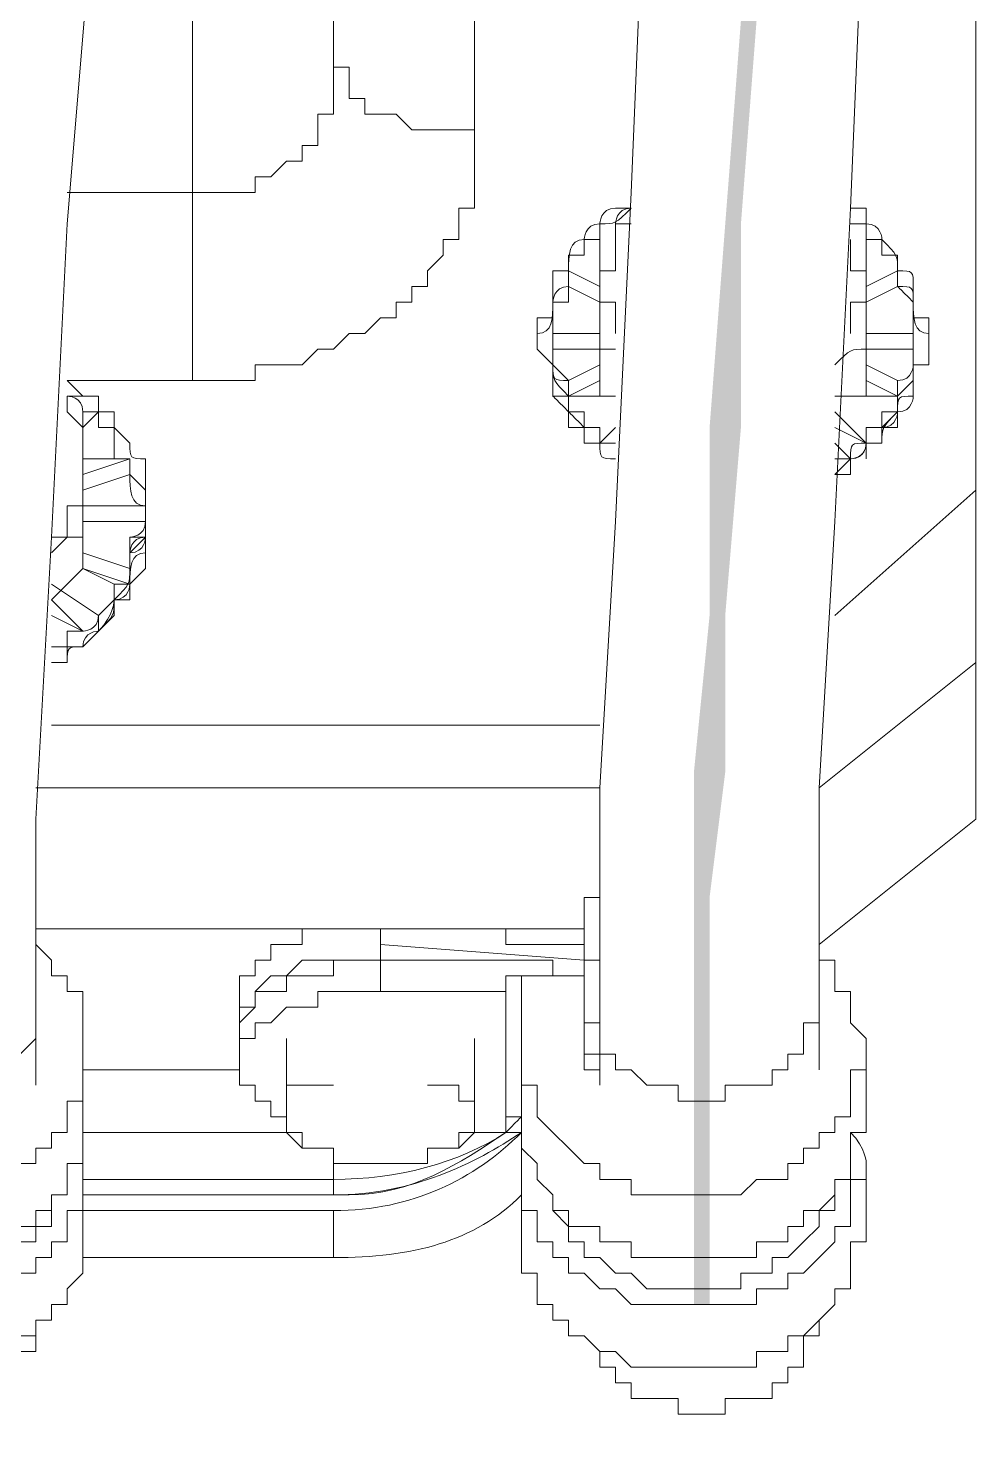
# Model space of a CAD drawing. Header units: millimetres. Extents: x 25083 to 52777, y 24772 to 45779.
# Drawn here: x 49581.21 to 49603.68, y 35923.58 to 35956.82 of the extents above; entities that cross this region are included whole.
import ezdxf

# ---------------------------------------------------------------- set-up
doc = ezdxf.new("R2010")
doc.units = ezdxf.units.MM

# ---------------------------------------------------------------- blocks, each defined once
blk = doc.blocks.new('zw$D2F4')
h = blk.add_hatch(color=7)
edge = h.paths.add_edge_path(flags=0)
edge.add_spline(control_points=[(708.924, 102.124), (708.924, 102.124), (708.924, 94.325), (708.924, 94.325), (708.924, 94.325), (708.553, 91.726), (708.553, 91.726), (708.553, 91.726), (709.296, 91.726), (709.296, 91.726), (709.296, 91.726), (709.296, 102.124), (709.296, 102.124), (709.296, 102.124), (708.924, 102.124), (708.924, 102.124), (708.924, 102.124), (708.924, 102.124), (708.924, 102.124)], knot_values=[0, 0, 0, 0, 1, 1, 1, 2, 2, 2, 3, 3, 3, 4, 4, 4, 5, 5, 5, 6, 6, 6, 6], degree=3, periodic=0)
edge = h.paths.add_edge_path(flags=0)
edge.add_spline(control_points=[(708.182, 80.956), (708.182, 80.956), (708.182, 76.5), (708.182, 76.5), (708.182, 76.5), (707.439, 66.845), (707.439, 66.845), (707.439, 66.845), (707.439, 62.388), (707.439, 62.388), (707.439, 62.388), (707.068, 58.675), (707.068, 58.675), (707.068, 58.675), (707.068, 53.476), (707.068, 53.476), (707.068, 53.476), (707.439, 53.476), (707.439, 53.476), (707.439, 53.476), (707.439, 55.704), (707.439, 55.704), (707.439, 55.704), (707.439, 55.704), (707.439, 55.704), (707.439, 55.704), (707.81, 58.675), (707.81, 58.675), (707.81, 58.675), (707.81, 62.388), (707.81, 62.388), (707.81, 62.388), (708.182, 66.845), (708.182, 66.845), (708.182, 66.845), (708.182, 71.672), (708.182, 71.672), (708.182, 71.672), (708.553, 76.5), (708.553, 76.5), (708.553, 76.5), (708.924, 80.214), (708.924, 80.214), (708.924, 80.214), (708.924, 80.956), (708.924, 80.956), (708.924, 80.956), (708.182, 80.956), (708.182, 80.956), (708.182, 80.956), (708.182, 80.956), (708.182, 80.956)], knot_values=[0, 0, 0, 0, 1, 1, 1, 2, 2, 2, 3, 3, 3, 4, 4, 4, 5, 5, 5, 6, 6, 6, 7, 7, 7, 8, 8, 8, 9, 9, 9, 10, 10, 10, 11, 11, 11, 12, 12, 12, 13, 13, 13, 14, 14, 14, 15, 15, 15, 16, 16, 16, 17, 17, 17, 17], degree=3, periodic=0)
h = blk.add_hatch(color=7)
h.dxf.hatch_style = 2
h.paths.add_polyline_path([(707.068, 53.476), (707.068, 51.619), (707.439, 51.619), (707.439, 53.476)])
h = blk.add_hatch(color=7)
h.dxf.hatch_style = 2
h.paths.add_polyline_path([(707.068, 51.619), (707.068, 46.049), (707.439, 46.049), (707.439, 51.619)])
at = {"color": 7, "lineweight": 5}
for points in [[(706.325, 102.124), (706.325, 91.354), (705.953, 81.328), (705.582, 72.415), (705.211, 64.616), (704.839, 58.303), (704.839, 53.476)], [(710.038, 53.104), (710.038, 58.303), (710.41, 64.616), (710.781, 72.044), (711.152, 80.956), (711.524, 90.983), (711.895, 102.124)], [(691.47, 57.561), (691.842, 64.245), (692.213, 71.672), (692.956, 80.585), (693.327, 90.612), (693.327, 101.752)], [(698.526, 75.386), (698.526, 89.498)], [(695.184, 67.959), (695.184, 86.898)], [(701.869, 86.527), (701.869, 73.9)], [(713.752, 57.561), (713.752, 84.67)], [(698.526, 75.386), (698.526, 74.272), (698.155, 74.272), (698.155, 73.529), (697.784, 73.529), (697.784, 73.158), (697.412, 73.158), (697.041, 72.786), (696.669, 72.786), (696.669, 72.415), (695.184, 72.415)], [(698.526, 75.386), (698.898, 75.386), (698.898, 74.643), (699.269, 74.643), (699.269, 74.272), (699.64, 74.272), (700.012, 74.272), (700.383, 73.9), (701.869, 73.9)], [(695.184, 67.959), (696.669, 67.959), (696.669, 68.33), (697.784, 68.33), (698.155, 68.701), (698.526, 68.701), (698.898, 69.073), (699.269, 69.073), (699.64, 69.444), (700.012, 69.444), (700.012, 69.815), (700.383, 69.815), (700.383, 70.187), (700.754, 70.187), (700.754, 70.558), (701.126, 70.93), (701.126, 71.301), (701.497, 71.301), (701.497, 72.044), (701.869, 72.044), (701.869, 73.9)], [(692.213, 72.415), (695.184, 72.415)], [(704.839, 67.587), (704.839, 71.672)], [(704.839, 70.187), (704.839, 70.558), (705.211, 70.558), (705.211, 71.672), (705.582, 71.672)], [(711.152, 67.587), (711.152, 71.672)], [(704.097, 70.558), (704.097, 70.93), (704.468, 70.93), (704.468, 71.301), (704.839, 71.301)], [(710.781, 71.301), (710.781, 70.558), (711.152, 70.558), (711.152, 70.187)], [(711.152, 71.301), (711.524, 71.301), (711.524, 70.93), (711.895, 70.93), (711.895, 70.558)], [(704.097, 70.558), (703.725, 70.558), (703.725, 69.444), (703.354, 69.444), (703.354, 69.073)], [(704.097, 70.558), (704.839, 70.187)], [(704.839, 70.187), (704.097, 70.558)], [(711.895, 70.558), (711.152, 70.187)], [(711.895, 70.558), (711.152, 70.187)], [(703.725, 69.073), (703.725, 69.815), (704.097, 69.815), (704.097, 70.187)], [(704.097, 70.187), (704.839, 69.815)], [(705.211, 69.073), (705.211, 69.815), (704.839, 69.815), (704.839, 70.187)], [(711.152, 70.187), (711.152, 69.815), (710.781, 69.815), (710.781, 69.073)], [(711.152, 69.815), (711.895, 70.187)], [(712.638, 69.073), (712.638, 69.444), (712.267, 69.444), (712.267, 70.187)], [(703.354, 69.073), (703.354, 68.701), (703.725, 68.33), (703.725, 67.959)], [(703.725, 69.073), (704.839, 69.073)], [(704.839, 69.073), (703.725, 69.073)], [(712.267, 69.073), (711.152, 69.073)], [(711.152, 69.073), (712.267, 69.073)], [(712.267, 67.959), (712.267, 68.33), (712.638, 68.33), (712.638, 69.073)], [(704.839, 68.701), (703.725, 68.701)], [(711.152, 68.701), (712.267, 68.701)], [(712.267, 68.33), (712.267, 68.701)], [(703.725, 68.33), (703.725, 67.587), (704.097, 67.587), (704.097, 67.216)], [(704.839, 68.33), (704.097, 67.959)], [(711.895, 67.959), (711.152, 68.33)], [(695.184, 67.959), (692.213, 67.959)], [(704.097, 67.587), (704.839, 67.959)], [(711.895, 67.587), (711.152, 67.959)], [(692.213, 67.587), (692.213, 67.216), (692.585, 66.845), (692.585, 66.102)], [(704.097, 67.587), (704.839, 67.587)], [(704.097, 67.216), (704.097, 67.587)], [(704.097, 67.216), (704.097, 67.587)], [(704.839, 66.473), (704.839, 66.845), (704.468, 66.845), (704.468, 67.216), (704.097, 67.216), (704.097, 67.587)], [(705.211, 67.587), (704.839, 67.587)], [(710.41, 67.587), (711.152, 67.587)], [(711.152, 67.587), (711.895, 67.587)], [(711.895, 67.587), (711.895, 67.216), (711.524, 67.216), (711.524, 66.845), (711.152, 66.845), (711.152, 66.473)], [(692.585, 66.845), (692.956, 67.216)], [(692.585, 63.502), (692.585, 67.216)], [(692.956, 67.216), (692.956, 66.845), (693.327, 66.845), (693.327, 66.102)], [(693.699, 66.473), (693.327, 66.845), (693.327, 67.216), (692.956, 67.216)], [(704.097, 66.845), (704.097, 67.216)], [(704.097, 67.216), (704.097, 66.845)], [(704.468, 66.845), (704.468, 67.216)], [(711.152, 66.473), (710.41, 67.216)], [(704.839, 66.473), (704.468, 66.473), (704.468, 66.845), (704.097, 66.845)], [(704.839, 66.473), (704.468, 66.473), (704.468, 66.845)], [(705.211, 66.845), (704.839, 66.473)], [(711.152, 66.473), (710.41, 66.845)], [(704.839, 66.473), (705.211, 66.473)], [(710.41, 66.473), (710.781, 66.102)], [(692.585, 66.102), (692.585, 64.988), (692.213, 64.988), (692.213, 64.245), (691.842, 64.245)], [(693.699, 66.102), (692.585, 65.731)], [(693.327, 66.102), (692.585, 66.102)], [(694.07, 64.988), (694.07, 66.102)], [(692.585, 65.359), (693.699, 65.731)], [(710.781, 65.731), (710.41, 65.731)], [(710.781, 65.731), (710.41, 65.731)], [(713.752, 65.359), (710.41, 62.388)], [(692.585, 64.988), (694.07, 64.988)], [(692.585, 64.616), (694.07, 64.616)], [(694.07, 64.616), (692.585, 64.616)], [(694.07, 63.502), (694.07, 64.616)], [(691.842, 63.874), (692.213, 64.245), (692.585, 64.245)], [(694.07, 64.245), (693.699, 64.245)], [(693.699, 63.502), (692.585, 63.874)], [(691.842, 62.76), (692.585, 63.502)], [(692.585, 63.502), (693.327, 63.131)], [(693.699, 63.131), (692.585, 63.502)], [(692.956, 62.388), (691.842, 63.131)], [(693.327, 63.131), (693.327, 62.76), (692.956, 62.388)], [(692.585, 62.017), (691.842, 62.76)], [(691.842, 62.388), (692.585, 62.017)], [(692.956, 62.017), (692.956, 62.388)], [(692.585, 62.017), (692.213, 62.017), (692.213, 61.646), (691.842, 61.646)], [(710.038, 58.303), (713.752, 61.274)], [(704.839, 59.789), (691.842, 59.789)], [(704.839, 58.303), (691.47, 58.303)], [(691.47, 52.733), (691.47, 57.561)], [(710.038, 54.59), (713.752, 57.561)], [(704.839, 55.704), (704.468, 55.704)], [(704.468, 55.704), (704.468, 54.218)], [(691.47, 54.961), (704.468, 54.961)], [(699.64, 54.961), (697.784, 54.961), (697.784, 54.59), (697.041, 54.59), (697.041, 54.218), (696.669, 54.218), (696.669, 53.847), (696.298, 53.847), (696.298, 53.476)], [(702.611, 54.961), (699.64, 54.961)], [(699.64, 54.961), (699.64, 54.59)], [(702.611, 54.59), (702.611, 54.961)], [(692.585, 51.99), (692.585, 53.476), (692.213, 53.476), (692.213, 53.847), (691.842, 53.847), (691.842, 54.218), (691.47, 54.59)], [(699.64, 54.59), (699.64, 54.218), (697.784, 54.218), (697.412, 53.847), (697.041, 53.847), (696.669, 53.476), (696.669, 53.104), (696.298, 53.104), (696.298, 52.733)], [(699.64, 54.59), (704.468, 54.218)], [(704.468, 54.59), (702.611, 54.59)], [(704.468, 54.59), (704.468, 54.218)], [(699.64, 54.218), (698.526, 54.218), (698.526, 53.847), (697.412, 53.847), (697.412, 53.476), (697.041, 53.476), (696.669, 53.476), (696.669, 53.104), (696.298, 52.733)], [(703.354, 54.218), (699.64, 54.218)], [(699.64, 54.218), (699.64, 53.476)], [(703.725, 53.847), (703.725, 54.218), (703.354, 54.218)], [(704.468, 54.218), (704.839, 54.218)], [(704.468, 54.218), (704.468, 53.847)], [(704.468, 54.218), (704.468, 53.847)], [(711.152, 51.99), (711.152, 52.362), (710.781, 52.733), (710.781, 53.476), (710.41, 53.476), (710.41, 53.847), (710.41, 54.218), (710.038, 54.218)], [(702.611, 53.847), (703.354, 53.847)], [(702.611, 53.476), (702.611, 53.847)], [(704.468, 53.847), (702.983, 53.847)], [(702.983, 53.847), (702.983, 51.99)], [(702.983, 53.847), (702.983, 52.362)], [(703.354, 53.847), (703.725, 53.847)], [(704.468, 51.99), (704.468, 53.847)], [(696.298, 53.476), (696.298, 52.733)], [(699.64, 53.476), (698.155, 53.476), (698.155, 53.104), (697.412, 53.104), (697.041, 52.733), (696.669, 52.733), (696.669, 52.362), (696.298, 52.362), (696.298, 51.619)], [(699.64, 53.476), (702.611, 53.476)], [(702.611, 50.133), (702.611, 53.476)], [(704.839, 52.733), (704.839, 53.476)], [(707.439, 50.876), (706.696, 50.876), (706.696, 51.248), (705.953, 51.248), (705.582, 51.619), (705.211, 51.619), (705.211, 51.99), (704.839, 51.99), (704.839, 53.476)], [(710.038, 53.104), (710.038, 52.733), (709.667, 52.733), (709.667, 51.99), (709.296, 51.99), (709.296, 51.619), (708.924, 51.619), (708.924, 51.248), (707.81, 51.248), (707.81, 50.876), (707.439, 50.876)], [(710.038, 53.104), (710.038, 52.733)], [(691.47, 52.733), (691.47, 52.362), (691.099, 51.99), (691.099, 51.619), (690.728, 51.619), (690.728, 51.248), (690.356, 51.248), (690.356, 50.876), (689.614, 50.876), (689.614, 50.505), (688.871, 50.505)], [(691.47, 52.733), (691.47, 52.362)], [(704.468, 52.733), (704.839, 52.733)], [(704.839, 52.733), (704.839, 51.619)], [(710.038, 51.619), (710.038, 52.733)], [(691.47, 51.248), (691.47, 52.362)], [(696.298, 52.362), (696.298, 51.619)], [(697.412, 52.362), (697.412, 50.133)], [(701.869, 50.133), (701.869, 52.362)], [(702.983, 52.362), (702.983, 50.505)], [(684.786, 51.99), (684.786, 50.876), (685.157, 50.876), (685.157, 50.133), (685.529, 50.133), (685.529, 49.762), (685.9, 49.762), (685.9, 49.391), (686.271, 49.391), (686.643, 49.019), (687.014, 49.019), (687.386, 48.648), (689.985, 48.648), (690.356, 49.019), (690.728, 49.019), (691.099, 49.391), (691.47, 49.391), (691.47, 49.762), (691.842, 49.762), (691.842, 50.133), (692.213, 50.133), (692.213, 50.876), (692.585, 50.876), (692.585, 51.99)], [(692.585, 50.505), (692.585, 51.99)], [(702.983, 51.99), (702.983, 50.505)], [(702.983, 51.99), (702.983, 51.248), (703.354, 51.248), (703.354, 50.505), (704.468, 49.391), (704.839, 49.391), (704.839, 49.019), (705.582, 49.019), (705.582, 48.648), (708.182, 48.648), (708.553, 49.019), (709.296, 49.019), (709.296, 49.391), (709.667, 49.391), (709.667, 49.762), (710.038, 49.762), (710.038, 50.133), (710.41, 50.133), (710.41, 50.505), (710.781, 50.505), (710.781, 51.619), (711.152, 51.619), (711.152, 51.99)], [(704.839, 51.99), (704.468, 51.99)], [(711.152, 50.505), (711.152, 51.99)], [(696.298, 51.619), (692.585, 51.619)], [(696.298, 51.619), (696.298, 51.248), (696.669, 51.248), (696.669, 50.876), (697.041, 50.876), (697.041, 50.505), (697.412, 50.505)], [(704.468, 51.619), (704.839, 51.619)], [(704.839, 51.248), (704.839, 51.619)], [(698.526, 51.248), (697.412, 51.248)], [(701.869, 50.505), (701.869, 50.876), (701.497, 50.876), (701.497, 51.248), (701.126, 51.248), (700.754, 51.248)], [(702.983, 51.248), (702.983, 49.391)], [(702.983, 49.762), (702.983, 51.248)], [(684.786, 50.505), (684.786, 49.391), (685.157, 49.391), (685.157, 48.648), (685.529, 48.648), (685.529, 48.277), (685.9, 48.277), (685.9, 47.905), (686.271, 47.905), (686.643, 47.534), (687.014, 47.534), (687.386, 47.163), (689.985, 47.163), (690.356, 47.534), (690.728, 47.534), (691.099, 47.905), (691.47, 47.905), (691.47, 48.277), (691.842, 48.277), (691.842, 48.648), (692.213, 48.648), (692.213, 49.391), (692.585, 49.391), (692.585, 50.505)], [(698.526, 49.391), (698.526, 49.762), (697.784, 49.762), (697.784, 50.133), (697.412, 50.133), (697.412, 50.505)], [(700.754, 49.391), (700.754, 49.762), (701.497, 49.762), (701.497, 50.133), (701.869, 50.133), (701.869, 50.505)], [(702.611, 50.505), (702.983, 50.505)], [(702.983, 50.505), (702.983, 49.762), (703.354, 49.391), (703.354, 49.019), (703.725, 48.648), (703.725, 48.277), (704.097, 48.277), (704.097, 47.905), (704.468, 47.905)], [(704.839, 47.905), (704.839, 47.534), (705.582, 47.534), (705.582, 47.163), (708.553, 47.163), (708.553, 47.534), (709.296, 47.534), (709.296, 47.905), (709.667, 47.905), (709.667, 48.277), (710.038, 48.277), (710.41, 48.648), (710.41, 49.019), (710.781, 49.019), (710.781, 50.133), (711.152, 50.133), (711.152, 50.505)], [(692.585, 50.133), (697.412, 50.133)], [(697.412, 50.133), (697.784, 49.762), (698.526, 49.762), (698.526, 49.391)], [(700.754, 49.391), (700.754, 49.762), (701.497, 49.762), (701.869, 50.133)], [(701.869, 50.133), (702.611, 50.133)], [(702.983, 49.762), (702.983, 47.905)], [(691.47, 46.791), (691.47, 47.163), (691.842, 47.163), (691.842, 47.534), (692.213, 47.534), (692.213, 48.277), (692.585, 48.277), (692.585, 48.648), (692.585, 49.391)], [(692.585, 47.905), (692.585, 49.391)], [(698.526, 49.391), (698.526, 49.019)], [(698.526, 49.391), (699.64, 49.391)], [(698.526, 49.391), (700.754, 49.391)], [(699.64, 49.391), (700.754, 49.391)], [(702.983, 47.905), (702.983, 49.391)], [(702.983, 49.391), (702.983, 48.277), (703.354, 48.277), (703.354, 47.534), (703.725, 47.534), (703.725, 47.163), (704.097, 47.163), (704.097, 46.791), (704.468, 46.791), (704.839, 46.42), (705.211, 46.42), (705.582, 46.049), (708.553, 46.049), (708.553, 46.42), (709.296, 46.42), (709.296, 46.791), (709.667, 46.791), (710.41, 47.534), (710.41, 47.905), (710.781, 47.905), (710.781, 49.019), (711.152, 49.019), (711.152, 49.391)], [(711.152, 47.905), (711.152, 49.391)], [(692.585, 49.019), (698.526, 49.019)], [(698.526, 48.648), (698.526, 49.019)], [(691.099, 47.163), (691.099, 47.534), (691.47, 47.534), (691.47, 47.905), (691.842, 47.905), (691.842, 48.648)], [(698.526, 48.648), (692.585, 48.648)], [(698.526, 48.648), (692.585, 48.648)], [(703.725, 48.648), (703.725, 48.277), (704.097, 47.905), (704.097, 47.534), (704.468, 47.534)], [(709.667, 47.534), (710.038, 47.905), (710.038, 48.277), (710.41, 48.277), (710.41, 48.648)], [(692.585, 48.277), (698.526, 48.277)], [(698.526, 48.277), (698.526, 47.163)], [(684.786, 47.905), (684.786, 46.42), (685.157, 46.42), (685.157, 46.049), (685.529, 46.049), (685.529, 45.677), (685.9, 45.306), (686.271, 45.306), (686.271, 44.934), (686.643, 44.934), (687.014, 44.934), (687.014, 44.563), (690.356, 44.563), (690.356, 44.934), (691.099, 44.934), (691.099, 45.306), (691.47, 45.306), (691.47, 45.677), (691.842, 45.677), (691.842, 46.049), (692.213, 46.049), (692.213, 46.42), (692.585, 46.791), (692.585, 47.905)], [(702.983, 47.905), (702.983, 46.791), (703.354, 46.791), (703.354, 46.049), (703.725, 46.049), (703.725, 45.677), (704.097, 45.677), (704.097, 45.306), (704.468, 45.306), (704.839, 44.934), (705.211, 44.934), (705.582, 44.563), (708.553, 44.563), (708.553, 44.934), (709.296, 44.934), (709.296, 45.306), (709.667, 45.306), (710.41, 46.049), (710.41, 46.42), (710.781, 46.42), (710.781, 47.534), (711.152, 47.534), (711.152, 47.905)], [(704.468, 47.534), (704.468, 47.163), (704.839, 47.163), (705.211, 46.791), (705.582, 46.791), (705.953, 46.42), (707.439, 46.42), (708.182, 46.42), (708.182, 46.791), (708.924, 46.791), (708.924, 47.163), (709.296, 47.163), (709.667, 47.534)], [(698.526, 47.163), (692.585, 47.163)], [(692.585, 47.163), (698.526, 47.163)], [(685.9, 46.791), (686.271, 46.791), (686.271, 46.42), (687.014, 46.42), (687.014, 46.049), (688.871, 46.049), (689.242, 46.049), (690.356, 46.049), (690.356, 46.42), (691.099, 46.42), (691.099, 46.791), (691.47, 46.791)], [(710.038, 45.677), (710.038, 45.306), (709.667, 45.306), (709.667, 44.563), (709.296, 44.563), (709.296, 44.192), (708.924, 44.192), (708.924, 43.82), (707.81, 43.82), (707.81, 43.449), (707.439, 43.449)], [(691.47, 45.306), (691.47, 44.934), (691.099, 44.934), (691.099, 44.192), (690.728, 44.192), (690.728, 43.82), (690.356, 43.82), (690.356, 43.449), (689.614, 43.449), (689.614, 43.078), (688.5, 43.078)], [(707.439, 43.449), (706.696, 43.449), (706.696, 43.82), (705.582, 43.82), (705.582, 44.192), (705.211, 44.192), (705.211, 44.563), (704.839, 44.563), (704.839, 44.934)]]:
    blk.add_lwpolyline(points, dxfattribs=at)
for points in [[(705.582, 72.044), (705.211, 71.672), (705.211, 71.672), (704.839, 71.672)], [(705.211, 72.044), (704.839, 72.044), (704.839, 71.672), (704.839, 71.672)], [(705.582, 72.044), (705.582, 72.044), (705.211, 72.044), (705.211, 72.044)], [(705.211, 72.044), (705.211, 72.044), (705.211, 72.044), (705.211, 72.044)], [(705.582, 72.044), (705.211, 72.044), (705.211, 71.672), (705.211, 71.672)], [(711.152, 72.044), (710.781, 72.044), (710.781, 72.044), (710.781, 72.044)], [(711.152, 71.672), (711.152, 71.672), (711.152, 72.044), (711.152, 72.044)], [(704.839, 71.672), (704.468, 71.672), (704.468, 71.301), (704.468, 71.301)], [(704.839, 71.672), (704.839, 71.672), (704.839, 71.672), (704.839, 71.672)], [(704.839, 71.672), (704.839, 71.672), (704.839, 71.672), (704.839, 71.301)], [(711.152, 71.672), (710.781, 71.672), (710.781, 71.672), (710.781, 71.672)], [(710.781, 71.672), (710.781, 71.672), (710.781, 71.672), (710.781, 71.672)], [(711.152, 71.672), (711.152, 71.672), (711.152, 71.672), (711.152, 71.672)], [(711.152, 71.301), (711.152, 71.672), (711.152, 71.672), (711.152, 71.672)], [(711.524, 71.301), (711.524, 71.301), (711.524, 71.672), (711.152, 71.672)], [(704.468, 71.301), (704.097, 71.301), (704.097, 70.93), (704.097, 70.558)], [(711.895, 70.558), (711.895, 70.93), (711.895, 70.93), (711.524, 71.301)], [(704.097, 70.558), (704.097, 70.558), (704.097, 70.558), (704.097, 70.558)], [(704.097, 70.558), (704.097, 70.187), (704.097, 70.187), (704.097, 70.187)], [(704.097, 70.558), (704.097, 70.558), (704.097, 70.558), (704.097, 70.558)], [(704.097, 70.558), (704.097, 70.187), (704.097, 70.187), (704.097, 70.187)], [(711.895, 70.558), (711.895, 70.558), (711.895, 70.558), (711.895, 70.558)], [(711.895, 70.187), (711.895, 70.187), (711.895, 70.187), (711.895, 70.558)], [(711.895, 70.558), (711.895, 70.558), (711.895, 70.558), (711.895, 70.558)], [(712.267, 70.187), (712.267, 70.558), (712.267, 70.558), (711.895, 70.558)], [(711.895, 70.187), (711.895, 70.187), (711.895, 70.187), (711.895, 70.558)], [(704.097, 70.187), (703.725, 70.187), (703.725, 69.815), (703.725, 69.815)], [(704.097, 70.187), (704.097, 70.187), (704.097, 70.187), (704.097, 70.187)], [(711.895, 70.187), (711.895, 70.187), (711.895, 70.187), (711.895, 70.187)], [(712.267, 69.815), (712.267, 70.187), (712.267, 70.187), (711.895, 70.187)], [(712.267, 69.815), (711.895, 70.187), (711.895, 70.187), (711.895, 70.187)], [(703.725, 69.815), (703.725, 69.444), (703.725, 69.073), (703.354, 69.073)], [(712.267, 69.815), (712.267, 69.815), (712.267, 69.815), (712.267, 69.815)], [(712.638, 69.073), (712.267, 69.073), (712.267, 69.444), (712.267, 69.815)], [(712.267, 69.073), (712.267, 69.444), (712.267, 69.815), (712.267, 69.815)], [(703.725, 69.073), (703.725, 69.073), (703.725, 69.073), (703.725, 69.073)], [(703.725, 69.073), (703.725, 69.073), (703.725, 68.701), (703.725, 68.701)], [(712.267, 69.073), (712.267, 69.073), (712.267, 69.073), (712.267, 69.073)], [(712.267, 68.701), (712.267, 68.701), (712.267, 69.073), (712.267, 69.073)], [(712.267, 69.073), (712.267, 69.073), (712.267, 69.073), (712.267, 69.073)], [(703.725, 68.701), (703.725, 68.33), (703.725, 68.33), (703.725, 68.33)], [(703.725, 68.701), (703.725, 68.701), (703.725, 68.701), (703.725, 68.33)], [(703.725, 68.701), (703.725, 68.33), (703.725, 68.33), (703.725, 68.33)], [(703.725, 68.701), (703.725, 68.701), (703.725, 68.701), (703.725, 68.701)], [(703.725, 68.701), (703.725, 68.701), (703.725, 68.701), (703.725, 68.33)], [(703.725, 68.701), (703.725, 68.701), (703.725, 68.701), (703.725, 68.701)], [(703.725, 68.701), (703.725, 68.701), (703.725, 68.701), (703.725, 68.701)], [(705.211, 68.701), (705.211, 68.701), (705.211, 68.701), (704.839, 68.701)], [(711.152, 68.701), (710.781, 68.701), (710.781, 68.701), (710.41, 68.33)], [(712.267, 68.33), (712.267, 68.33), (712.267, 68.33), (712.267, 68.701)], [(712.267, 68.33), (712.267, 68.33), (712.267, 68.33), (712.267, 68.701)], [(712.267, 68.701), (712.267, 68.701), (712.267, 68.701), (712.267, 68.701)], [(712.267, 68.33), (712.267, 68.33), (712.267, 68.33), (712.267, 68.701)], [(712.267, 68.33), (712.267, 68.33), (712.267, 68.33), (712.267, 68.701)], [(712.267, 68.33), (712.267, 68.33), (712.267, 68.33), (712.267, 68.701)], [(712.267, 68.701), (712.267, 68.701), (712.267, 68.701), (712.267, 68.701)], [(712.267, 68.701), (712.267, 68.701), (712.267, 68.701), (712.267, 68.701)], [(712.267, 68.701), (712.267, 68.701), (712.267, 68.701), (712.267, 68.701)], [(712.267, 68.701), (712.267, 68.701), (712.267, 68.701), (712.267, 68.701)], [(703.725, 68.33), (703.725, 68.33), (703.725, 68.33), (703.725, 68.33)], [(703.725, 68.33), (703.725, 68.33), (703.725, 68.33), (703.725, 68.33)], [(703.725, 68.33), (703.725, 68.33), (703.725, 68.33), (703.725, 68.33)], [(703.725, 68.33), (703.725, 68.33), (703.725, 68.33), (703.725, 68.33)], [(703.725, 68.33), (703.725, 67.959), (703.725, 67.959), (704.097, 67.959)], [(703.725, 68.33), (703.725, 67.959), (703.725, 67.959), (704.097, 67.587)], [(703.725, 68.33), (703.725, 68.33), (703.725, 68.33), (703.725, 68.33)], [(703.725, 68.33), (703.725, 68.33), (703.725, 68.33), (703.725, 68.33)], [(703.725, 68.33), (703.725, 68.33), (703.725, 68.33), (703.725, 68.33)], [(703.725, 68.33), (703.725, 68.33), (703.725, 68.33), (703.725, 68.33)], [(703.725, 68.33), (703.725, 68.33), (703.725, 68.33), (703.725, 68.33)], [(703.725, 68.33), (703.725, 68.33), (703.725, 68.33), (703.725, 68.33)], [(703.725, 68.33), (703.725, 68.33), (704.097, 67.959), (704.097, 67.959)], [(711.895, 67.959), (712.267, 67.959), (712.267, 68.33), (712.267, 68.33)], [(712.267, 67.587), (712.267, 67.959), (712.267, 67.959), (712.267, 68.33)], [(712.267, 68.33), (712.267, 68.33), (712.267, 68.33), (712.267, 68.33)], [(712.267, 68.33), (712.267, 68.33), (712.267, 68.33), (712.267, 68.33)], [(712.267, 67.959), (712.267, 67.959), (712.267, 67.959), (712.267, 68.33)], [(712.267, 68.33), (712.267, 68.33), (712.267, 68.33), (712.267, 68.33)], [(712.267, 67.959), (712.267, 67.959), (712.267, 67.959), (712.267, 68.33)], [(712.267, 68.33), (712.267, 68.33), (712.267, 68.33), (712.267, 68.33)], [(712.267, 68.33), (712.267, 68.33), (712.267, 68.33), (712.267, 68.33)], [(712.267, 68.33), (712.267, 68.33), (712.267, 68.33), (712.267, 68.33)], [(692.585, 67.587), (692.585, 67.587), (692.213, 67.959), (692.213, 67.959)], [(703.725, 67.959), (703.725, 67.959), (703.725, 67.587), (703.725, 67.587)], [(704.097, 67.959), (704.097, 67.587), (704.097, 67.587), (704.097, 67.587)], [(704.097, 67.959), (704.097, 67.587), (704.097, 67.587), (704.097, 67.587)], [(711.895, 67.216), (711.895, 67.216), (711.895, 67.587), (711.895, 67.959)], [(711.895, 67.587), (711.895, 67.587), (711.895, 67.587), (711.895, 67.959)], [(711.895, 67.587), (711.895, 67.587), (711.895, 67.587), (712.267, 67.959)], [(711.895, 67.959), (711.895, 67.959), (711.895, 67.959), (711.895, 67.959)], [(711.895, 67.587), (711.895, 67.587), (711.895, 67.587), (712.267, 67.959)], [(711.895, 67.587), (711.895, 67.587), (711.895, 67.587), (711.895, 67.959)], [(711.895, 67.959), (711.895, 67.959), (711.895, 67.959), (711.895, 67.959)], [(712.267, 67.959), (712.267, 67.959), (712.267, 67.959), (712.267, 67.959)], [(712.267, 67.587), (712.267, 67.587), (712.267, 67.587), (712.267, 67.959)], [(692.585, 67.216), (692.585, 67.587), (692.213, 67.587), (692.213, 67.587)], [(692.585, 67.587), (692.213, 67.587), (692.213, 67.587), (692.213, 67.587)], [(692.956, 67.587), (692.585, 67.587), (692.585, 67.587), (692.585, 67.587)], [(692.956, 67.216), (692.956, 67.216), (692.956, 67.216), (692.956, 67.587)], [(703.725, 67.587), (703.725, 67.587), (703.725, 67.587), (704.097, 67.216)], [(703.725, 67.587), (703.725, 67.587), (703.725, 67.587), (703.725, 67.587)], [(704.097, 67.587), (704.097, 67.587), (704.097, 67.587), (704.097, 67.587)], [(704.097, 67.587), (704.097, 67.587), (704.097, 67.587), (704.097, 67.587)], [(704.097, 67.587), (704.097, 67.587), (704.097, 67.587), (704.097, 67.587)], [(704.097, 67.587), (704.097, 67.587), (704.097, 67.587), (704.097, 67.587)], [(704.097, 67.587), (704.097, 67.587), (704.097, 67.587), (704.097, 67.587)], [(704.097, 67.587), (704.097, 67.587), (704.097, 67.587), (704.097, 67.587)], [(704.097, 67.587), (704.097, 67.587), (704.097, 67.587), (704.097, 67.587)], [(704.097, 67.587), (704.097, 67.587), (704.097, 67.587), (704.097, 67.587)], [(704.097, 67.587), (704.097, 67.587), (704.097, 67.587), (704.097, 67.587)], [(704.097, 67.587), (704.097, 67.587), (704.097, 67.587), (704.097, 67.587)], [(711.895, 67.216), (711.895, 67.587), (711.895, 67.587), (712.267, 67.587)], [(711.895, 67.587), (711.895, 67.587), (711.895, 67.587), (711.895, 67.587)], [(711.895, 67.216), (711.895, 67.216), (711.895, 67.587), (711.895, 67.587)], [(711.895, 67.587), (711.895, 67.587), (711.895, 67.587), (711.895, 67.587)], [(711.895, 67.587), (711.895, 67.587), (711.895, 67.587), (711.895, 67.587)], [(711.895, 67.216), (712.267, 67.216), (712.267, 67.587), (712.267, 67.587)], [(712.267, 67.587), (712.267, 67.587), (712.267, 67.587), (712.267, 67.587)], [(712.267, 67.587), (712.267, 67.587), (712.267, 67.587), (712.267, 67.587)], [(692.956, 67.216), (692.956, 67.216), (692.585, 67.216), (692.585, 67.216)], [(704.097, 67.216), (704.097, 67.216), (704.097, 67.216), (704.097, 67.216)], [(704.097, 67.216), (704.097, 67.216), (704.097, 67.216), (704.468, 66.845)], [(704.097, 67.216), (704.097, 67.216), (704.097, 67.216), (704.468, 67.216)], [(704.097, 67.216), (704.097, 66.845), (704.097, 66.845), (704.097, 66.845)], [(704.097, 67.216), (704.097, 67.216), (704.097, 67.216), (704.097, 67.216)], [(704.097, 67.216), (704.097, 67.216), (704.097, 67.216), (704.097, 66.845)], [(704.097, 67.216), (704.097, 67.216), (704.097, 67.216), (704.097, 67.216)], [(704.097, 67.216), (704.097, 67.216), (704.097, 67.216), (704.097, 67.216)], [(704.468, 67.216), (704.468, 67.216), (704.468, 67.216), (704.468, 67.216)], [(711.524, 66.845), (711.895, 66.845), (711.895, 67.216), (711.895, 67.216)], [(711.524, 66.845), (711.895, 66.845), (711.895, 67.216), (711.895, 67.216)], [(711.524, 66.473), (711.524, 66.845), (711.524, 66.845), (711.895, 67.216)], [(711.524, 66.845), (711.524, 66.845), (711.895, 67.216), (711.895, 67.216)], [(711.895, 67.216), (711.895, 67.216), (711.895, 67.216), (711.895, 67.216)], [(711.895, 67.216), (711.895, 67.216), (711.895, 67.216), (711.895, 67.216)], [(711.895, 67.216), (711.895, 67.216), (711.895, 67.216), (711.895, 67.216)], [(711.895, 66.845), (711.895, 66.845), (711.895, 66.845), (711.895, 67.216)], [(711.895, 67.216), (711.895, 67.216), (711.895, 67.216), (711.895, 67.216)], [(711.895, 67.216), (711.895, 67.216), (711.895, 67.216), (711.895, 67.216)], [(711.895, 67.216), (711.895, 67.216), (711.895, 67.216), (711.895, 67.216)], [(704.097, 66.845), (704.097, 66.845), (704.097, 66.845), (704.097, 66.845)], [(704.097, 66.845), (704.097, 66.845), (704.097, 66.845), (704.097, 66.845)], [(704.097, 66.845), (704.097, 66.845), (704.097, 66.845), (704.468, 66.845)], [(704.097, 66.845), (704.097, 66.845), (704.468, 66.845), (704.468, 66.845)], [(704.097, 66.845), (704.097, 66.845), (704.097, 66.845), (704.097, 66.845)], [(704.097, 66.845), (704.097, 66.845), (704.097, 66.845), (704.097, 66.845)], [(704.468, 66.845), (704.468, 66.845), (704.468, 66.845), (704.468, 66.845)], [(704.468, 66.845), (704.468, 66.473), (704.468, 66.473), (704.468, 66.473)], [(711.524, 66.845), (711.524, 66.845), (711.524, 66.845), (711.524, 66.845)], [(711.524, 66.473), (711.524, 66.473), (711.524, 66.845), (711.524, 66.845)], [(711.524, 66.845), (711.524, 66.845), (711.524, 66.845), (711.524, 66.845)], [(711.524, 66.473), (711.524, 66.473), (711.524, 66.473), (711.524, 66.845)], [(711.524, 66.845), (711.524, 66.845), (711.895, 66.845), (711.895, 66.845)], [(694.07, 66.102), (693.699, 66.102), (693.699, 66.102), (693.699, 66.473)], [(704.468, 66.473), (704.839, 66.473), (704.839, 66.473), (704.839, 66.473)], [(704.839, 66.473), (704.839, 66.473), (704.839, 66.473), (704.839, 66.473)], [(704.839, 66.473), (704.839, 66.473), (704.839, 66.473), (704.839, 66.473)], [(704.839, 66.473), (704.839, 66.473), (704.839, 66.473), (704.839, 66.473)], [(704.839, 66.473), (704.839, 66.473), (704.839, 66.473), (704.839, 66.473)], [(704.839, 66.473), (704.839, 66.473), (704.839, 66.473), (704.839, 66.473)], [(704.839, 66.473), (704.839, 66.473), (704.839, 66.473), (704.839, 66.473)], [(704.839, 66.473), (704.839, 66.473), (704.839, 66.473), (704.839, 66.473)], [(704.839, 66.473), (704.839, 66.473), (704.839, 66.473), (704.839, 66.473)], [(704.839, 66.473), (704.839, 66.102), (704.839, 66.102), (705.211, 66.102)], [(704.839, 66.473), (705.211, 66.473), (705.211, 66.473), (705.211, 66.473)], [(704.839, 66.473), (704.839, 66.102), (704.839, 66.102), (705.211, 66.102)], [(710.781, 66.102), (710.781, 66.102), (711.152, 66.102), (711.152, 66.473)], [(710.781, 66.102), (710.781, 66.473), (710.781, 66.473), (711.152, 66.473)], [(710.781, 66.102), (711.152, 66.102), (711.152, 66.473), (711.152, 66.473)], [(711.152, 66.473), (711.152, 66.473), (711.524, 66.473), (711.524, 66.473)], [(711.152, 66.473), (711.152, 66.473), (711.152, 66.473), (711.152, 66.473)], [(711.152, 66.102), (711.152, 66.102), (711.152, 66.473), (711.152, 66.473)], [(711.152, 66.473), (711.152, 66.473), (711.152, 66.473), (711.152, 66.473)], [(711.152, 66.473), (711.152, 66.473), (711.152, 66.473), (711.152, 66.473)], [(711.152, 66.473), (711.152, 66.473), (711.152, 66.473), (711.152, 66.473)], [(711.152, 66.473), (711.152, 66.473), (711.152, 66.473), (711.524, 66.473)], [(711.152, 66.473), (711.152, 66.473), (711.524, 66.473), (711.524, 66.473)], [(711.524, 66.473), (711.524, 66.473), (711.524, 66.473), (711.524, 66.473)], [(693.699, 66.102), (693.699, 66.102), (693.699, 66.102), (693.327, 66.102)], [(693.699, 66.102), (693.699, 66.102), (693.699, 66.102), (693.327, 66.102)], [(693.699, 65.731), (693.699, 66.102), (693.699, 66.102), (693.699, 66.102)], [(693.699, 65.731), (693.699, 66.102), (693.699, 66.102), (693.699, 66.102)], [(705.211, 66.102), (705.211, 66.102), (705.211, 66.102), (705.211, 66.102)], [(710.41, 66.102), (710.41, 66.102), (710.781, 66.102), (710.781, 66.102)], [(710.41, 65.731), (710.41, 65.731), (710.781, 66.102), (710.781, 66.102)], [(710.781, 65.731), (710.781, 65.731), (710.781, 66.102), (710.781, 66.102)], [(710.781, 65.731), (710.781, 65.731), (710.781, 66.102), (710.781, 66.102)], [(710.781, 65.731), (710.781, 65.731), (710.781, 66.102), (710.781, 66.102)], [(693.699, 65.731), (693.699, 65.731), (693.699, 65.731), (693.699, 65.731)], [(693.699, 65.731), (693.699, 65.731), (693.699, 65.731), (693.699, 65.731)], [(694.07, 65.359), (694.07, 65.359), (693.699, 65.731), (693.699, 65.731)], [(693.699, 65.731), (693.699, 65.731), (693.699, 65.731), (693.699, 65.731)], [(694.07, 64.988), (693.699, 64.988), (693.699, 65.359), (693.699, 65.731)], [(710.41, 65.731), (710.41, 65.731), (710.41, 65.731), (710.781, 65.731)], [(710.41, 65.731), (710.41, 65.731), (710.41, 65.731), (710.41, 65.731)], [(694.07, 64.616), (694.07, 64.988), (694.07, 64.988), (694.07, 65.359)], [(694.07, 64.616), (694.07, 64.616), (694.07, 64.988), (694.07, 64.988)], [(694.07, 64.988), (694.07, 64.988), (694.07, 64.988), (694.07, 64.988)], [(694.07, 64.616), (694.07, 64.616), (694.07, 64.988), (694.07, 64.988)], [(693.699, 64.245), (693.699, 64.245), (694.07, 64.245), (694.07, 64.616)], [(694.07, 64.616), (694.07, 64.616), (694.07, 64.616), (694.07, 64.616)], [(694.07, 64.245), (694.07, 64.245), (694.07, 64.616), (694.07, 64.616)], [(694.07, 64.245), (694.07, 64.245), (694.07, 64.616), (694.07, 64.616)], [(693.699, 63.502), (693.699, 63.874), (693.699, 63.874), (693.699, 64.245)], [(693.699, 64.245), (693.699, 64.245), (693.699, 64.245), (693.699, 64.245)], [(693.699, 63.874), (693.699, 63.874), (693.699, 64.245), (694.07, 64.245)], [(693.699, 63.874), (694.07, 63.874), (694.07, 64.245), (694.07, 64.245)], [(693.699, 63.874), (693.699, 63.874), (693.699, 64.245), (694.07, 64.245)], [(693.699, 63.874), (693.699, 63.874), (694.07, 64.245), (694.07, 64.245)], [(694.07, 63.874), (694.07, 63.874), (694.07, 64.245), (694.07, 64.245)], [(694.07, 64.245), (694.07, 64.245), (694.07, 64.245), (694.07, 64.245)], [(694.07, 64.245), (694.07, 64.245), (694.07, 64.245), (694.07, 64.245)], [(694.07, 64.245), (694.07, 64.245), (694.07, 64.245), (694.07, 64.245)], [(694.07, 64.245), (694.07, 64.245), (694.07, 64.245), (694.07, 64.245)], [(693.699, 63.131), (693.699, 63.502), (693.699, 63.874), (694.07, 63.874)], [(693.699, 63.874), (693.699, 63.874), (693.699, 63.874), (693.699, 63.874)], [(693.699, 63.502), (693.699, 63.502), (693.699, 63.874), (693.699, 63.874)], [(693.699, 63.502), (693.699, 63.502), (693.699, 63.874), (693.699, 63.874)], [(693.699, 63.874), (693.699, 63.874), (693.699, 63.874), (693.699, 63.874)], [(694.07, 63.874), (694.07, 63.874), (694.07, 63.874), (694.07, 63.874)], [(693.327, 62.76), (693.699, 63.131), (693.699, 63.131), (693.699, 63.502)], [(693.699, 63.131), (693.699, 63.131), (694.07, 63.502), (694.07, 63.502)], [(693.699, 63.502), (693.699, 63.502), (693.699, 63.502), (693.699, 63.502)], [(693.699, 63.131), (693.699, 63.502), (693.699, 63.502), (693.699, 63.502)], [(693.699, 63.131), (693.699, 63.502), (693.699, 63.502), (693.699, 63.502)], [(693.699, 63.502), (693.699, 63.502), (693.699, 63.502), (693.699, 63.502)], [(693.699, 63.131), (693.699, 63.502), (693.699, 63.502), (693.699, 63.502)], [(693.699, 63.502), (693.699, 63.502), (693.699, 63.502), (693.699, 63.502)], [(693.699, 63.131), (693.699, 63.502), (693.699, 63.502), (693.699, 63.502)], [(694.07, 63.502), (694.07, 63.502), (694.07, 63.502), (694.07, 63.502)], [(693.327, 63.131), (693.699, 63.131), (693.699, 63.131), (693.699, 63.131)], [(693.327, 62.76), (693.699, 62.76), (693.699, 63.131), (693.699, 63.131)], [(693.699, 63.131), (693.699, 63.131), (693.699, 63.131), (693.699, 63.131)], [(693.699, 63.131), (693.699, 63.131), (693.699, 63.131), (693.699, 63.131)], [(693.699, 63.131), (693.699, 63.131), (693.699, 63.131), (693.699, 63.131)], [(693.699, 63.131), (693.699, 63.131), (693.699, 63.131), (693.699, 63.131)], [(693.699, 63.131), (693.699, 63.131), (693.699, 63.131), (693.699, 63.131)], [(693.699, 63.131), (693.699, 63.131), (693.699, 63.131), (693.699, 63.131)], [(693.699, 62.76), (693.699, 62.76), (693.699, 62.76), (693.699, 63.131)], [(693.699, 63.131), (693.699, 63.131), (693.699, 63.131), (693.699, 63.131)], [(692.956, 62.017), (693.327, 62.388), (693.327, 62.388), (693.327, 62.76)], [(692.956, 62.017), (693.327, 62.388), (693.327, 62.76), (693.327, 62.76)], [(693.327, 62.76), (693.327, 62.76), (693.327, 62.76), (693.327, 62.76)], [(693.327, 62.76), (693.327, 62.76), (693.327, 62.76), (693.327, 62.76)], [(693.327, 62.76), (693.327, 62.76), (693.327, 62.76), (693.327, 62.76)], [(693.327, 62.76), (693.327, 62.76), (693.327, 62.76), (693.327, 62.76)], [(693.327, 62.76), (693.327, 62.76), (693.327, 62.76), (693.327, 62.76)], [(693.327, 62.76), (693.327, 62.76), (693.327, 62.76), (693.327, 62.76)], [(693.327, 62.76), (693.327, 62.76), (693.327, 62.76), (693.327, 62.76)], [(693.327, 62.388), (693.327, 62.388), (693.327, 62.388), (693.327, 62.76)], [(693.327, 62.76), (693.327, 62.76), (693.699, 62.76), (693.699, 62.76)], [(693.699, 62.76), (693.699, 62.76), (693.699, 62.76), (693.699, 62.76)], [(692.585, 62.017), (692.585, 62.017), (692.956, 62.017), (692.956, 62.388)], [(692.956, 62.017), (693.327, 62.388), (693.327, 62.388), (693.327, 62.388)], [(692.956, 62.017), (692.956, 62.017), (692.956, 62.388), (692.956, 62.388)], [(692.585, 62.017), (692.585, 62.017), (692.585, 62.017), (692.585, 62.017)], [(692.585, 61.646), (692.585, 61.646), (692.956, 62.017), (692.956, 62.017)], [(692.585, 61.646), (692.585, 62.017), (692.956, 62.017), (692.956, 62.017)], [(692.585, 61.646), (692.585, 61.646), (692.956, 62.017), (692.956, 62.017)], [(692.956, 62.017), (692.956, 62.017), (692.956, 62.017), (692.956, 62.017)], [(692.956, 62.017), (692.956, 62.017), (692.956, 62.017), (692.956, 62.017)], [(692.956, 62.017), (692.956, 62.017), (692.956, 62.017), (692.956, 62.017)], [(692.956, 62.017), (692.956, 62.017), (692.956, 62.017), (692.956, 62.017)], [(692.956, 62.017), (692.956, 62.017), (692.956, 62.017), (692.956, 62.017)], [(692.956, 62.017), (692.956, 62.017), (692.956, 62.017), (692.956, 62.017)], [(692.956, 62.017), (692.956, 62.017), (692.956, 62.017), (692.956, 62.017)], [(692.956, 62.017), (692.956, 62.017), (692.956, 62.017), (692.956, 62.017)], [(692.956, 62.017), (692.956, 62.017), (692.956, 62.017), (692.956, 62.017)], [(692.213, 61.646), (692.213, 61.646), (692.213, 61.646), (692.585, 61.646)], [(692.213, 61.274), (692.213, 61.274), (692.213, 61.646), (692.213, 61.646)], [(692.213, 61.646), (692.213, 61.646), (692.213, 61.646), (692.585, 61.646)], [(692.213, 61.646), (692.213, 61.646), (692.213, 61.646), (692.585, 61.646)], [(692.213, 61.274), (692.213, 61.646), (692.213, 61.646), (692.585, 61.646)], [(692.213, 61.646), (692.213, 61.646), (692.213, 61.646), (692.213, 61.646)], [(692.585, 61.646), (692.585, 61.646), (692.585, 61.646), (692.585, 61.646)], [(691.842, 61.274), (691.842, 61.274), (691.842, 61.274), (692.213, 61.274)], [(696.298, 52.733), (696.298, 52.733), (696.298, 52.733), (696.298, 52.733)], [(696.298, 52.733), (696.298, 52.733), (696.298, 52.733), (696.298, 52.733)], [(696.298, 52.733), (696.298, 52.362), (696.298, 52.362), (696.298, 52.362)], [(704.468, 51.99), (704.468, 51.99), (704.468, 51.99), (704.468, 51.619)], [(704.468, 51.619), (704.468, 51.619), (704.468, 51.619), (704.468, 51.619)], [(704.839, 51.619), (704.839, 51.619), (704.839, 51.248), (704.839, 51.248)], [(702.611, 50.133), (702.983, 50.505), (702.983, 50.505), (702.983, 50.505)], [(692.585, 49.391), (692.585, 49.391), (692.585, 49.762), (692.585, 50.133)], [(698.526, 49.019), (700.012, 49.019), (701.497, 49.391), (702.611, 50.133)], [(698.526, 48.648), (700.383, 48.648), (701.869, 49.391), (702.983, 50.133)], [(698.526, 48.277), (700.383, 48.277), (701.869, 49.019), (702.983, 50.133)], [(698.898, 48.648), (700.383, 48.648), (701.497, 49.391), (702.611, 50.133)], [(702.611, 50.133), (702.983, 50.133), (702.983, 50.133), (702.983, 50.133)], [(711.152, 49.391), (711.152, 49.391), (711.152, 49.762), (710.781, 50.133)], [(698.526, 48.648), (698.526, 48.648), (698.898, 48.648), (698.898, 48.648)], [(698.526, 47.163), (700.383, 47.163), (701.869, 47.534), (702.983, 48.648)], [(698.526, 47.163), (700.383, 47.163), (701.869, 47.534), (702.983, 48.648)], [(704.468, 47.905), (704.839, 47.905), (704.839, 47.905), (704.839, 47.905)], [(691.47, 46.791), (691.47, 46.791), (691.47, 46.791), (691.47, 46.791)]]:
    blk.add_open_spline(points, degree=3, dxfattribs=at)

msp = doc.modelspace()

# ---------------------------------------------------------------- block references
msp.add_blockref('zw$D2F4', (48889.923, 35880.503))

doc.saveas('drawing.dxf')
